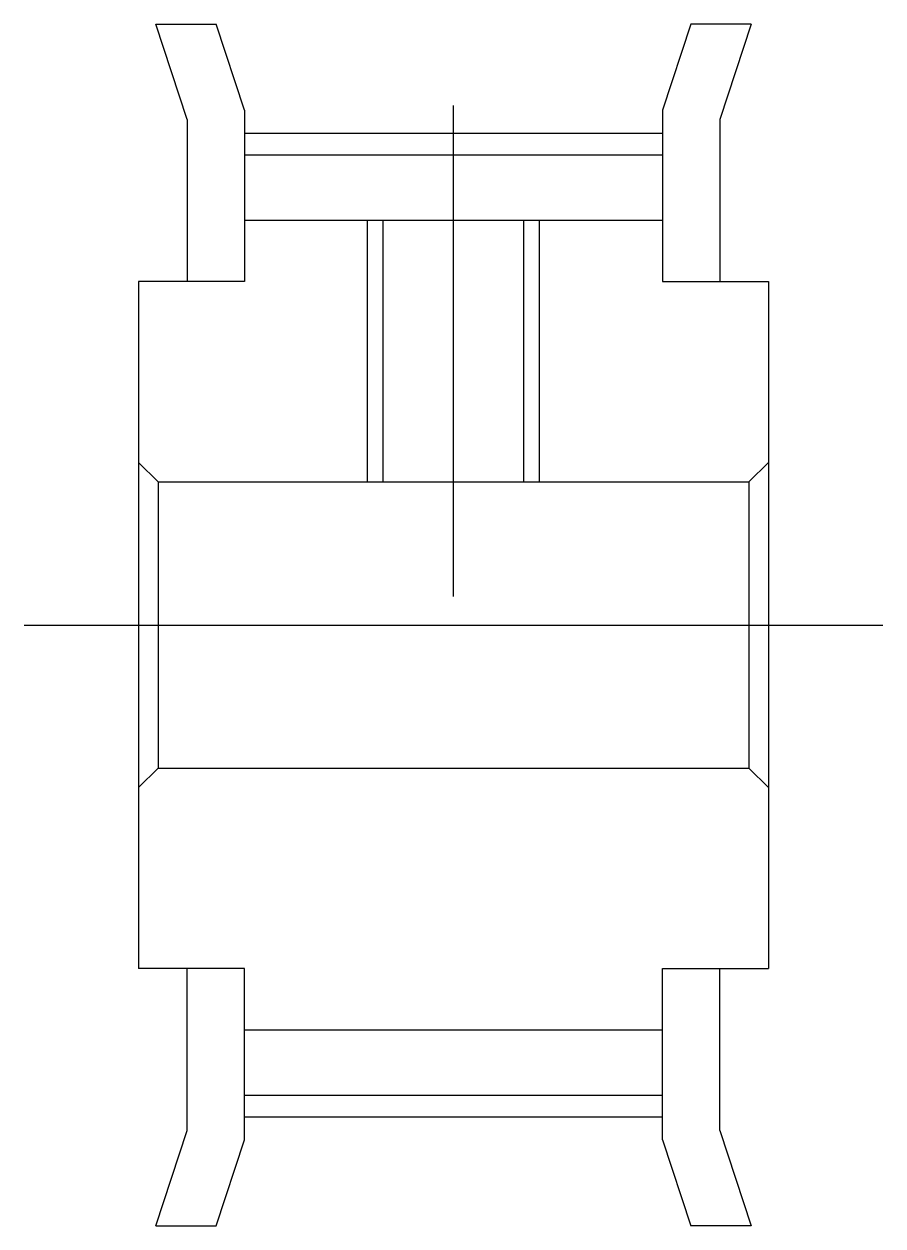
# Model space of a CAD drawing. Extents: x -4.3 to 44.1, y -54.9 to 10.6.
# Drawn here: x 29.1 to 44.1, y -10.5 to 10.5 of the extents above; entities outside this region: 2.
import ezdxf

# ---------------------------------------------------------------- set-up
doc = ezdxf.new("R2010")
doc.units = 0
doc.linetypes.add('CENTER', pattern=[50.8, 31.75, -6.35, 6.35, -6.35])
doc.layers.get('0').update_dxf_attribs({"linetype": 'CONTINUOUS'})
doc.layers.add('CENTER', color=1, linetype='CONTINUOUS')
doc.styles.get("Standard").update_dxf_attribs({"font": 'txt.shx', "height": 3, "bigfont": 'bigfont.shx'})

msp = doc.modelspace()

# ---------------------------------------------------------------- linework, layer by layer
at = {"color": 7, "linetype": 'CONTINUOUS'}
for p, q in [((31.4, 10.5), (32.453, 10.5)), ((31.95, 8.835), (31.4, 10.5)), ((32.95, 8.996), (32.453, 10.5)), ((40.747, 10.5), (40.25, 8.996)), ((41.8, 10.5), (40.747, 10.5)), ((41.8, 10.5), (41.25, 8.835)), ((31.95, 8.835), (31.95, 6)), ((32.95, 8.996), (32.95, 6)), ((40.25, 8.996), (40.25, 6)), ((41.25, 8.835), (41.25, 6)), ((32.95, 8.215), (40.25, 8.215)), ((32.95, 7.075), (40.25, 7.075)), ((35.37, 2.5), (35.37, 7.075)), ((37.83, 2.5), (37.83, 7.075)), ((31.1, 6), (31.1, -6)), ((32.95, 6), (31.1, 6)), ((40.25, 6), (42.1, 6)), ((42.1, 6), (42.1, -6)), ((31.1, 2.842), (31.442, 2.5)), ((42.1, 2.842), (41.758, 2.5)), ((31.442, 2.5), (41.758, 2.5)), ((31.442, 2.5), (31.442, -2.5)), ((41.758, 2.5), (41.758, -2.5)), ((31.1, -2.842), (31.442, -2.5)), ((31.442, -2.5), (41.758, -2.5)), ((42.1, -2.842), (41.758, -2.5)), ((32.95, -6), (31.1, -6)), ((31.95, -8.835), (31.95, -6)), ((32.95, -8.996), (32.95, -6)), ((40.25, -8.996), (40.25, -6)), ((40.25, -6), (42.1, -6)), ((41.25, -8.835), (41.25, -6)), ((32.95, -7.075), (40.25, -7.075)), ((32.95, -8.215), (40.25, -8.215)), ((31.4, -10.5), (31.95, -8.835)), ((32.453, -10.5), (32.95, -8.996)), ((40.25, -8.996), (40.747, -10.5)), ((41.25, -8.835), (41.8, -10.5)), ((31.4, -10.5), (32.453, -10.5)), ((41.8, -10.5), (40.747, -10.5))]:
    msp.add_line(p, q, dxfattribs=at)
at = {"color": 3, "linetype": 'CONTINUOUS'}
for p, q in [((35.1, 2.5), (35.1, 7.075)), ((38.1, 2.5), (38.1, 7.075))]:
    msp.add_line(p, q, dxfattribs=at)
at = {"layer": 'CENTER', "color": 1, "linetype": 'CENTER'}
for p, q in [((36.6, 0.5), (36.6, 9.075)), ((32.95, 8.595), (40.25, 8.595)), ((29.1, 0), (44.1, 0)), ((32.95, -8.595), (40.25, -8.595))]:
    msp.add_line(p, q, dxfattribs=at)

# ---------------------------------------------------------------- texts
at = {"color": 7, "linetype": 'CONTINUOUS'}
for s, p in [('GPA18GT3060-A-P5', (-2.883, -48.904)), ('GPA18GT3060', (-2.883, -54.904))]:
    msp.add_text(s, height=3, dxfattribs=at).set_placement(p)

doc.saveas('drawing.dxf')
